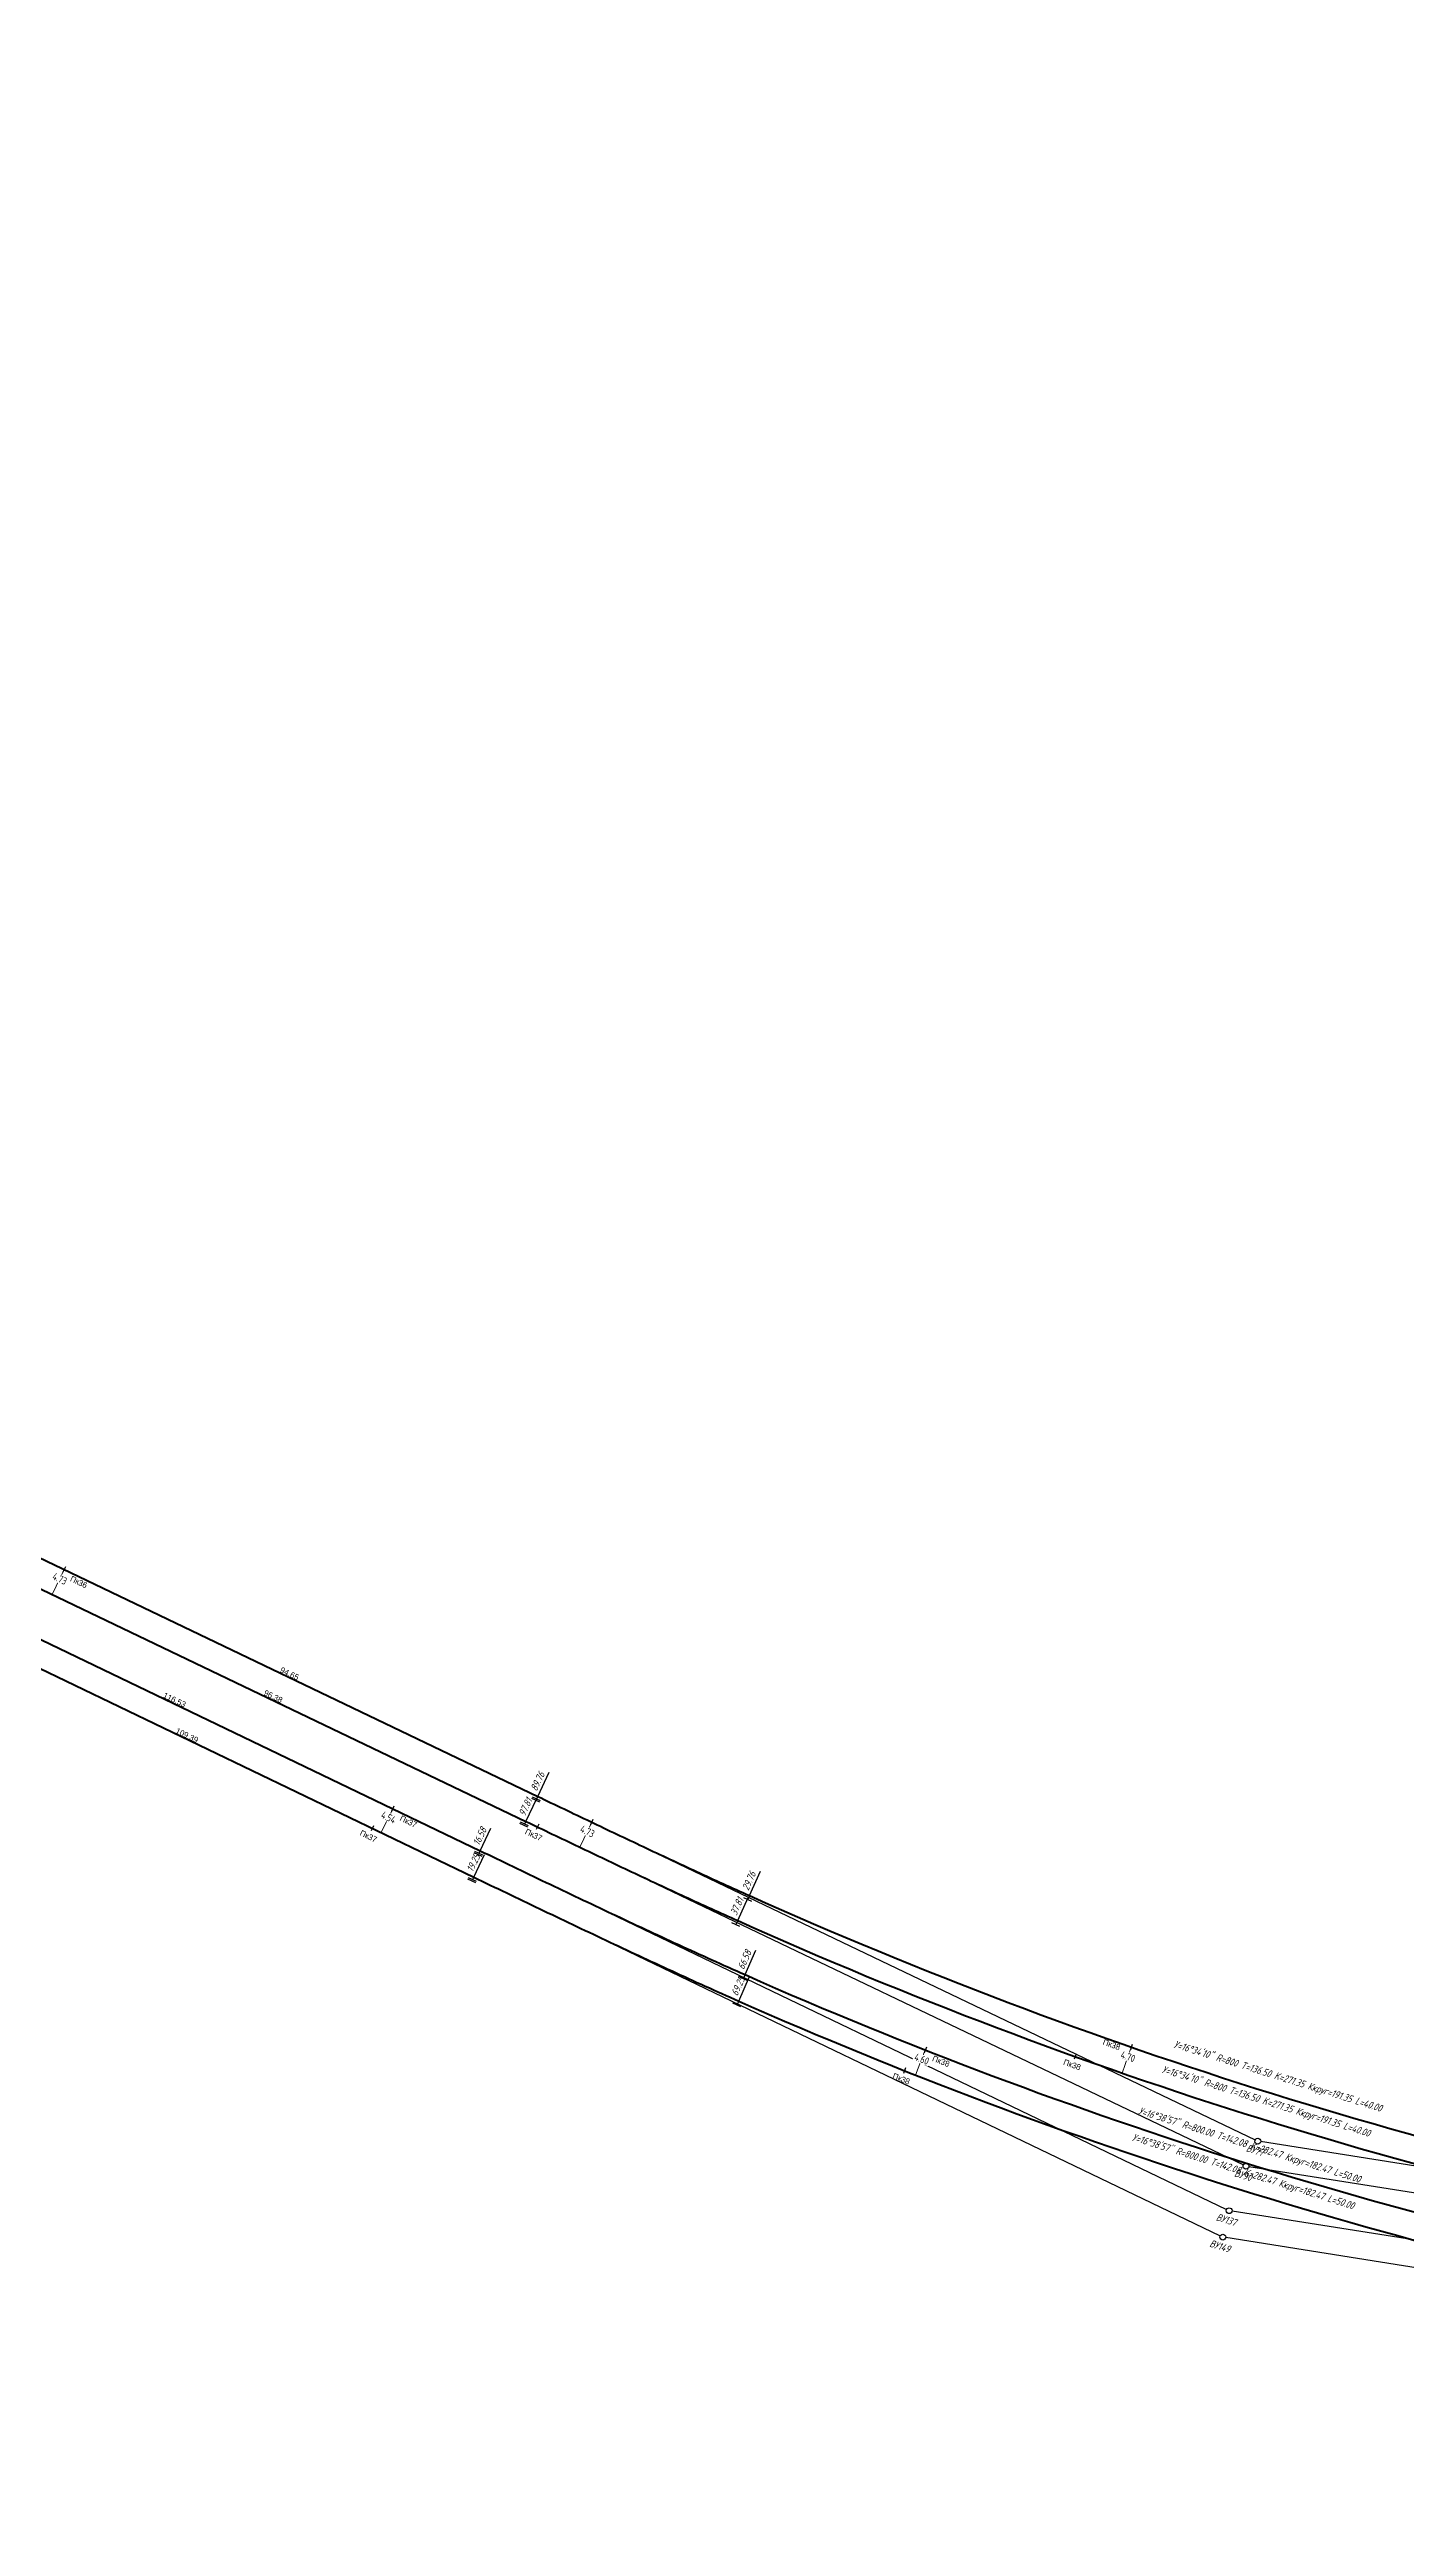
# Model space of a CAD drawing. Extents: x 10590 to 14299, y 7312 to 9553.
# Drawn here: x 12804.3 to 13036.2, y 7596.9 to 8019 of the extents above; entities that cross this region are included whole.
import ezdxf
from ezdxf.enums import TextEntityAlignment as Align

# ---------------------------------------------------------------- set-up
doc = ezdxf.new("R2010")
doc.units = 0
for name, color, linetype in [('Вершины', 7, 'Continuous'), ('Междупутья в плане', 7, 'Continuous'), ('Ось трассы', 7, 'Continuous'), ('Параметры кривых', 7, 'Continuous'), ('Пикетаж', 7, 'Continuous'), ('Прямые вставки', 7, 'Continuous')]:
    doc.layers.add(name, color=color, linetype=linetype)
doc.styles.get("Standard").update_dxf_attribs({"font": 'SPDS.shx', "oblique": 15, "height": 2})
doc.styles.add('Междупутья', font='simplex.shx', dxfattribs={"width": 0.7, "height": 2.5})
doc.styles.add('Параметры кривых', font='SPDS.shx', dxfattribs={"oblique": 15, "height": 2.5})
doc.styles.add('Пикетаж', font='pragmai.shx', dxfattribs={"height": 2})

msp = doc.modelspace()

# ---------------------------------------------------------------- linework, layer by layer
at = {"color": 1}
for p, q in [((12807.04, 7759.56), (12806.6, 7758.66)), ((12863.21, 7718.68), (12862.77, 7717.78)), ((12887.95, 7715.57), (12887.52, 7714.67)), ((12897.23, 7716.38), (12896.8, 7715.47)), ((12954.24, 7677.44), (12953.87, 7676.51)), ((12979.82, 7676.34), (12979.48, 7675.4)), ((12989.43, 7677.94), (12989.1, 7677))]:
    msp.add_line(p, q, dxfattribs=at)
at = {"color": 1, "linetype": 'ByBlock', "lineweight": -2}
for p, q in [((12888.13, 7719.34), (12886.78, 7719.99)), ((12888.24, 7719.57), (12886.89, 7720.21)), ((12887.78, 7720.34), (12887.56, 7719.89)), ((12886.11, 7715.06), (12884.75, 7715.71)), ((12886.22, 7715.29), (12884.86, 7715.94)), ((12885.76, 7716.06), (12885.54, 7715.61)), ((12878.29, 7710.05), (12876.94, 7710.7)), ((12878.4, 7710.27), (12877.05, 7710.92)), ((12877.94, 7711.05), (12877.72, 7710.6)), ((12877.2, 7705.53), (12875.85, 7706.18)), ((12877.31, 7705.76), (12875.96, 7706.41)), ((12876.85, 7706.53), (12876.63, 7706.08)), ((12924.37, 7702.37), (12923, 7702.99)), ((12924, 7703.37), (12923.69, 7702.68)), ((12922.35, 7698.1), (12920.98, 7698.71)), ((12921.97, 7699.09), (12921.67, 7698.41)), ((12923.61, 7688.87), (12922.24, 7689.48)), ((12923.23, 7689.86), (12922.92, 7689.17)), ((12922.52, 7684.36), (12921.15, 7684.96)), ((12922.14, 7685.35), (12921.83, 7684.66))]:
    msp.add_line(p, q, dxfattribs=at)
at = {"layer": 'Вершины', "color": 1}
for p, q in [((12887.78, 7720.34), (13010.44, 7661.6)), ((13145.7, 7639.99), (13011.38, 7661.31)), ((13143.68, 7635.71), (13009.36, 7657.03)), ((13146.32, 7627.23), (13006.49, 7649.43)), ((13145.23, 7622.72), (13005.4, 7644.91))]:
    msp.add_line(p, q, dxfattribs=at)
for centre in [(13010.89, 7661.38), (13008.87, 7657.11), (13006, 7649.5), (13004.91, 7644.99)]:
    msp.add_circle(centre, 0.5, dxfattribs=at)
at = {"layer": 'Междупутья в плане', "color": 1, "lineweight": 15}
for p, q in [((12806.82, 7759.11), (12804.78, 7754.84)), ((12862.99, 7718.23), (12861.02, 7714.14)), ((12897.01, 7715.92), (12894.98, 7711.65)), ((12954.05, 7676.98), (12952.37, 7672.7)), ((12989.26, 7677.47), (12987.72, 7673.03))]:
    msp.add_line(p, q, dxfattribs=at)
at = {"layer": 'Ось трассы', "color": 1, "lineweight": 100, "flags": 128}
msp.add_lwpolyline([(12572.19, 8063.76), (12588.93, 8009.16, 0.001116), (12592.61, 7997.21, 0.003348), (12596.4, 7985.3, 0.00558), (12600.4, 7973.46, 0.007813), (12604.72, 7961.73, 0.172634), (12757.85, 7783.88, 0.007813), (12768.81, 7777.87, 0.00558), (12779.93, 7772.15, 0.003348), (12791.15, 7766.64, 0.001116), (12802.41, 7761.22), (12887.78, 7720.34, 0.000391), (12896.8, 7716.03, 0.001172), (12905.83, 7711.74, 0.001953), (12914.9, 7707.51, 0.002734), (12924, 7703.37, 0.059869), (13106.25, 7646.59, 0.002734), (13116.1, 7644.83, 0.001953), (13125.96, 7643.16, 0.001172), (13135.83, 7641.56, 0.000391), (13145.7, 7639.99), (13306.19, 7614.51, 0.000417)], format="xyb", dxfattribs=at)
at = {"layer": 'Параметры кривых', "color": 1}
for p, q in [((12887.78, 7720.34), (12889.76, 7724.48)), ((12885.76, 7716.06), (12887.63, 7719.98)), ((12877.94, 7711.05), (12879.79, 7714.91)), ((12876.85, 7706.53), (12878.71, 7710.39)), ((12924, 7703.37), (12925.88, 7707.56)), ((12921.97, 7699.09), (12923.75, 7703.05)), ((12923.23, 7689.86), (12925.07, 7694.03)), ((12922.14, 7685.35), (12923.99, 7689.52))]:
    msp.add_line(p, q, dxfattribs=at)

# ---------------------------------------------------------------- texts
at = {"layer": 'Вершины', "color": 1, "oblique": 15}
for s, rotation, p in [('ВУ77', 342.6985, (13010.59, 7660.43)), ('ВУ90', 342.6984, (13008.57, 7656.15)), ('ВУ137', 342.6584, (13005.7, 7648.55)), ('ВУ149', 342.6584, (13004.61, 7644.04))]:
    msp.add_text(s, height=1.25, rotation=rotation, dxfattribs=at).set_placement(p, align=Align.TOP_CENTER)
at = {"layer": 'Параметры кривых', "color": 1, "style": 'Параметры кривых', "oblique": 15}
for s, rotation, p in [('89.76', 64.4113, (12887.6, 7721.12)), ('97.81', 64.4113, (12885.57, 7716.84)), ('16.58', 64.3314, (12877.76, 7711.83)), ('19.25', 64.3314, (12876.67, 7707.31)), ('29.76', 65.8437, (12923.8, 7704.14)), ('37.81', 65.8437, (12921.77, 7699.87)), ('66.58', 66.1219, (12923.02, 7690.63)), ('69.25', 66.1219, (12921.93, 7686.12))]:
    msp.add_text(s, height=1.25, rotation=rotation, dxfattribs=at).set_placement(p)
for s, rotation, p in [('У=16°34\'10" R=800 T=136.50 K=271.35 Ккруг=191.35 L=40.00', 342.696, (13014.17, 7671.91)), ('У=16°34\'10" R=800 T=136.50 K=271.35 Ккруг=191.35 L=40.00', 342.696, (13012.15, 7667.63)), ('У=16°38\'57" R=800.00 T=142.08 K=282.47 Ккруг=182.47 L=50.00', 342.6561, (13009.32, 7660.15)), ('У=16°38\'57" R=800.00 T=142.08 K=282.47 Ккруг=182.47 L=50.00', 342.6561, (13008.23, 7655.63))]:
    msp.add_text(s, height=1.25, rotation=rotation, dxfattribs=at).set_placement(p, align=Align.CENTER)
at = {"layer": 'Пикетаж', "color": 1, "style": 'Пикетаж'}
for s, rotation, p in [('Пк36', 334.4113, (12809.1, 7756.53)), ('Пк37', 334.3314, (12865.46, 7715.59)), ('Пк37', 334.4156, (12886.87, 7713.31)), ('Пк37', 334.5051, (12896.15, 7714.12)), ('Пк38', 338.5151, (12956.54, 7674.59)), ('Пк38', 340.298, (12978.98, 7673.99)), ('Пк38', 340.8741, (12985.73, 7677.42))]:
    msp.add_text(s, height=1, rotation=rotation, dxfattribs=at).set_placement(p, align=Align.CENTER)
at = {"layer": 'Прямые вставки', "color": 1, "style": 'Пикетаж'}
for s, rotation, p in [('94.65', 334.4113, (12845.14, 7740.87)), ('116.53', 334.3314, (12825.47, 7736.38)), ('96.38', 334.4113, (12842.34, 7736.97)), ('109.39', 334.3314, (12827.6, 7730.31))]:
    msp.add_text(s, height=1, rotation=rotation, dxfattribs=at).set_placement(p, align=Align.CENTER)

# ---------------------------------------------------------------- next in the draw order: wipeouts: each hides what was drawn before it
at = {"color": 1}
for points in [[(12804.43, 7757.49), (12805.08, 7758.85), (12807.71, 7757.59), (12807.06, 7756.23)], [(12894.63, 7714.3), (12895.27, 7715.66), (12897.9, 7714.4), (12897.26, 7713.05)], [(12987.07, 7675.61), (12987.56, 7677.03), (12990.32, 7676.07), (12989.83, 7674.65)]]:
    msp.add_wipeout(points, dxfattribs=at)

# ---------------------------------------------------------------- next in the draw order: linework, layer by layer
at = {"layer": 'Вершины', "color": 1}
for p, q in [((12885.76, 7716.06), (13008.42, 7657.33)), ((12877.94, 7711.05), (13005.54, 7649.72))]:
    msp.add_line(p, q, dxfattribs=at)
at = {"layer": 'Ось трассы', "color": 1, "lineweight": 100, "flags": 128}
for points in [[(12568.76, 8059.73), (12585.35, 8005.63, 0.001116), (12589.03, 7993.68, 0.003348), (12592.82, 7981.77, 0.00558), (12596.82, 7969.93, 0.007813), (12601.14, 7958.2, 0.172634), (12754.27, 7780.35, 0.007813), (12765.23, 7774.34, 0.00558), (12776.35, 7768.62, 0.003348), (12787.56, 7763.11, 0.001116), (12798.83, 7757.69), (12885.76, 7716.06, 0.000391), (12894.78, 7711.75, 0.001172), (12903.81, 7707.46, 0.001953), (12912.87, 7703.23, 0.002734), (12921.97, 7699.09, 0.059869), (13104.23, 7642.31, 0.002734), (13114.07, 7640.55, 0.001953), (13123.93, 7638.89, 0.001172), (13133.81, 7637.28, 0.000391), (13143.68, 7635.71), (13294.42, 7611.78, 0.000417)], [(12772.91, 7761.52), (12877.94, 7711.05, 0.000488), (12889.21, 7705.64, 0.001465), (12900.5, 7700.28, 0.002441), (12911.83, 7695, 0.003418), (12923.23, 7689.86, 0.057083), (13097.02, 7635.58, 0.003418), (13109.31, 7633.33, 0.002441), (13121.63, 7631.21, 0.001465), (13133.97, 7629.2, 0.000488), (13146.32, 7627.23), (13329.94, 7598.08, 0.000521)]]:
    msp.add_lwpolyline(points, format="xyb", dxfattribs=at)

# ---------------------------------------------------------------- next in the draw order: texts
at = {"layer": 'Междупутья в плане', "color": 1, "style": 'Междупутья', "width": 0.7}
for s, rotation, p in [('4.73', 334.4113, (12805.8, 7756.98)), ('4.73', 334.5074, (12896, 7713.79)), ('4.70', 340.8741, (12988.49, 7675.25))]:
    msp.add_text(s, height=1.25, rotation=rotation, dxfattribs=at).set_placement(p, align=Align.CENTER)

# ---------------------------------------------------------------- next in the draw order: wipeouts: each hides what was drawn before it
at = {"color": 1}
for points in [[(12860.62, 7716.71), (12861.27, 7718.06), (12863.94, 7716.78), (12863.29, 7715.43)], [(12951.81, 7675.25), (12952.36, 7676.65), (12955.07, 7675.58), (12954.52, 7674.19)]]:
    msp.add_wipeout(points, dxfattribs=at)

# ---------------------------------------------------------------- next in the draw order: linework, layer by layer
for p, q in [((12859.71, 7715.32), (12859.28, 7714.42)), ((12950.67, 7673.91), (12950.3, 7672.98))]:
    msp.add_line(p, q, dxfattribs=at)
at = {"layer": 'Вершины', "color": 1}
msp.add_line((12876.85, 7706.53), (13004.46, 7645.21), dxfattribs=at)
at = {"layer": 'Ось трассы', "color": 1, "lineweight": 100, "flags": 128}
msp.add_lwpolyline([(12778.26, 7753.92), (12876.85, 7706.53, 0.000488), (12888.12, 7701.13, 0.001465), (12899.41, 7695.76, 0.002441), (12910.74, 7690.49, 0.003418), (12922.14, 7685.35, 0.057083), (13095.93, 7631.07, 0.003418), (13108.23, 7628.81, 0.002441), (13120.55, 7626.7, 0.001465), (13132.88, 7624.68, 0.000488), (13145.23, 7622.72), (13308.12, 7596.86, 0.000521)], format="xyb", dxfattribs=at)

# ---------------------------------------------------------------- next in the draw order: texts
at = {"layer": 'Междупутья в плане', "color": 1, "style": 'Междупутья', "width": 0.7}
for s, rotation, p in [('4.54', 334.3314, (12862.01, 7716.18)), ('4.60', 338.5151, (12953.21, 7674.84))]:
    msp.add_text(s, height=1.25, rotation=rotation, dxfattribs=at).set_placement(p, align=Align.CENTER)
at = {"layer": 'Пикетаж', "color": 1, "style": 'Пикетаж'}
for s, rotation, p in [('Пк37', 334.3314, (12858.63, 7713.07)), ('Пк38', 338.3239, (12949.75, 7671.59))]:
    msp.add_text(s, height=1, rotation=rotation, dxfattribs=at).set_placement(p, align=Align.CENTER)

doc.saveas('drawing.dxf')
